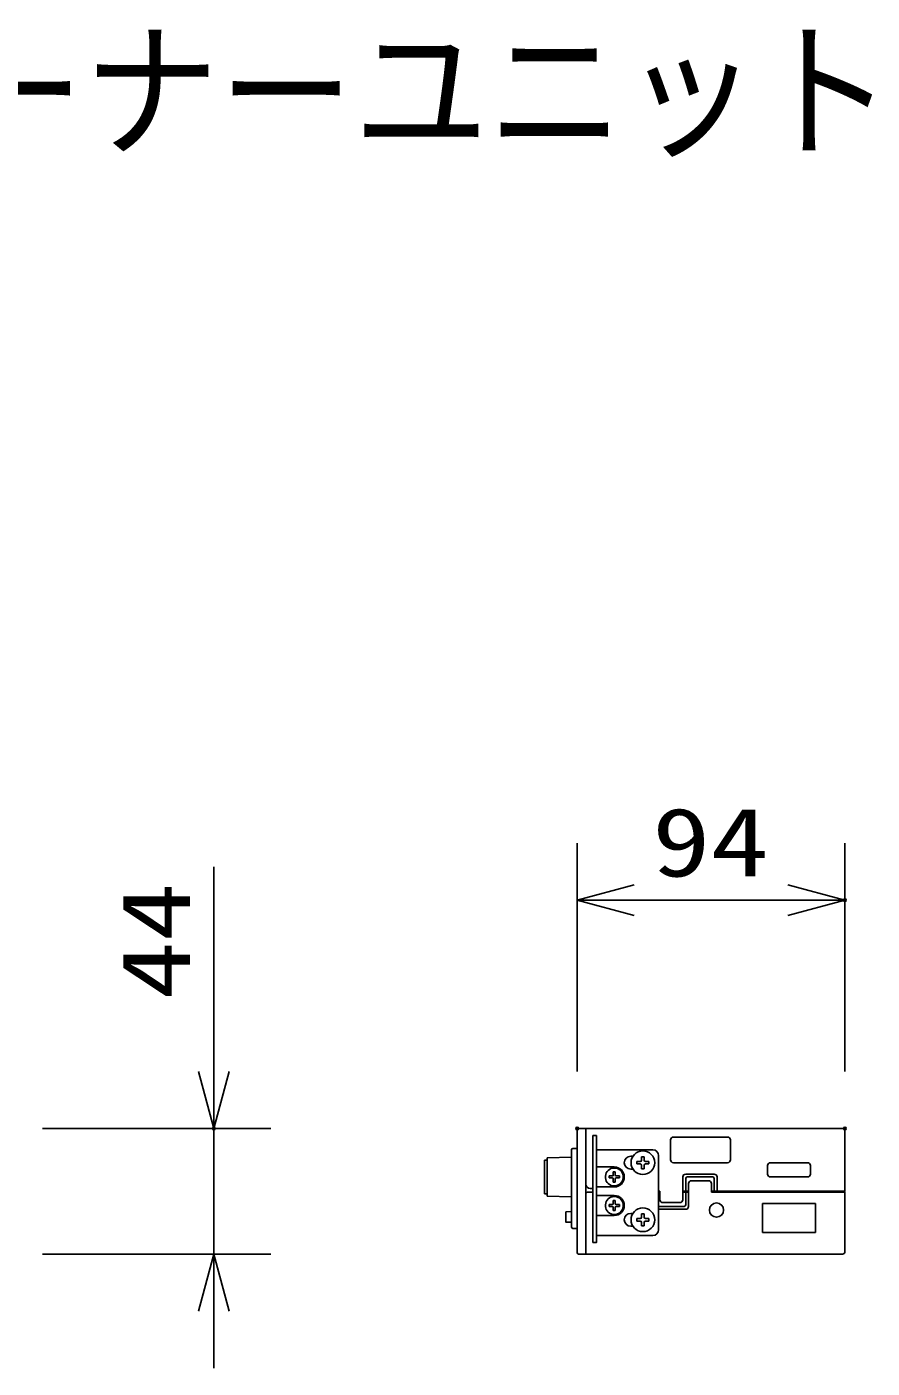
# Model space of a CAD drawing. Units: millimetres, scale not verified. Extents: x -63 to 63, y -57 to 57.
# Drawn here: x -9.16 to 20.46, y 10.08 to 57.08 of the extents above; entities that cross this region are included whole.
import ezdxf
from ezdxf.enums import TextEntityAlignment as Align

# ---------------------------------------------------------------- set-up
doc = ezdxf.new("R2010")
doc.units = ezdxf.units.MM
doc.header["$LTSCALE"] = 0.190236
doc.header["$PDMODE"] = 32
doc.header["$PDSIZE"] = 0.0951
for name, color, linetype in [('0-0_MOJI1', 2, 'Continuous'), ('0-2_WAKU', 3, 'Continuous'), ('0-3_PANEL', 1, 'Continuous')]:
    doc.layers.add(name, color=color, linetype=linetype)
doc.styles.add('ＭＳ ゴシック', font='')
doc.styles.get('ＭＳ ゴシック').set_extended_font_data('MS Gothic')

# ---------------------------------------------------------------- blocks, each defined once
blk = doc.blocks.new('_OPEN30')
at = {"layer": '0-3_PANEL', "color": 7}
blk.add_line((0, 0), (-1, 0), dxfattribs=at)
blk.add_lwpolyline([(-1, 0.26795), (0, 0), (-1, -0.26795)], dxfattribs=at)

msp = doc.modelspace()

# ---------------------------------------------------------------- linework, layer by layer
at = {"layer": '0-2_WAKU'}
for p, q in [((10.127, 20.4768), (10.127, 28.4769)), ((19.507, 20.4768), (19.507, 28.4769)), ((-2.6083, 20.4768), (-2.6083, 27.6435)), ((12.127, 26.4769), (17.507, 26.4769)), ((-8.6083, 18.4768), (-0.6083, 18.4768)), ((-2.6083, 14.0768), (-2.6083, 18.4768)), ((-8.6083, 14.0768), (-0.6083, 14.0768)), ((-2.6083, 12.0768), (-2.6083, 10.0768))]:
    msp.add_line(p, q, dxfattribs=at)
at = {"layer": '0-3_PANEL'}
for p, q in [((10.427, 18.4768), (10.177, 18.4768)), ((10.427, 14.1068), (10.427, 18.4768)), ((19.507, 18.3968), (19.507, 16.2768)), ((10.677, 18.2268), (10.797, 18.2268)), ((10.677, 18.2268), (10.677, 14.4768)), ((10.797, 18.2268), (10.797, 17.7268)), ((10.797, 15.4268), (10.797, 18.2268)), ((13.397, 17.3768), (13.397, 18.0768)), ((13.497, 18.1768), (15.397, 18.1768)), ((15.497, 18.0768), (15.497, 17.3768)), ((9.077, 17.4468), (9.927, 17.4693)), ((9.077, 17.3668), (9.077, 17.4468)), ((9.927, 17.7268), (9.927, 15.0268)), ((10.127, 17.7768), (10.127, 14.9768)), ((10.127, 17.5768), (10.127, 17.2892)), ((12.777, 17.7268), (10.797, 17.7268)), ((12.002, 17.5018), (12.0783, 17.5018)), ((12.472, 17.4868), (12.382, 17.4868)), ((12.382, 17.4868), (12.382, 17.3668)), ((12.472, 17.4868), (12.472, 17.3668)), ((12.977, 17.5268), (12.977, 14.9268)), ((8.977, 17.3668), (8.977, 16.1868)), ((9.077, 17.3668), (8.977, 17.3668)), ((9.077, 16.1868), (9.077, 17.3668)), ((10.797, 17.1268), (11.427, 17.1268)), ((11.462, 16.9568), (11.392, 16.9568)), ((11.392, 16.9568), (11.392, 16.8468)), ((11.462, 16.9568), (11.462, 16.8468)), ((12.0783, 17.0518), (12.002, 17.0518)), ((12.217, 17.3218), (12.217, 17.2318)), ((12.337, 17.3218), (12.217, 17.3218)), ((12.337, 17.2318), (12.217, 17.2318)), ((12.382, 17.1868), (12.382, 17.0668)), ((12.472, 17.0668), (12.382, 17.0668)), ((12.472, 17.1868), (12.472, 17.0668)), ((12.637, 17.3218), (12.517, 17.3218)), ((12.637, 17.2318), (12.517, 17.2318)), ((12.637, 17.3218), (12.637, 17.2318)), ((15.397, 17.2768), (13.497, 17.2768)), ((16.797, 16.8768), (16.797, 17.1768)), ((16.897, 17.2768), (18.197, 17.2768)), ((18.297, 17.1768), (18.297, 16.8768)), ((11.247, 16.7418), (11.247, 16.8118)), ((11.357, 16.8118), (11.247, 16.8118)), ((11.357, 16.7418), (11.247, 16.7418)), ((11.392, 16.7068), (11.392, 16.5968)), ((11.462, 16.5968), (11.392, 16.5968)), ((11.462, 16.7068), (11.462, 16.5968)), ((11.607, 16.8118), (11.497, 16.8118)), ((11.607, 16.7418), (11.497, 16.7418)), ((11.607, 16.8118), (11.607, 16.7418)), ((13.827, 16.2768), (13.827, 16.7768)), ((13.927, 16.8768), (14.927, 16.8768)), ((13.927, 16.7268), (13.927, 16.2768)), ((14.877, 16.7768), (13.977, 16.7768)), ((14.027, 16.5468), (14.027, 16.2468)), ((14.727, 16.6468), (14.127, 16.6468)), ((14.827, 16.2468), (14.827, 16.5468)), ((14.927, 16.2768), (14.927, 16.7268)), ((15.027, 16.7768), (15.027, 16.2768)), ((18.197, 16.7768), (16.897, 16.7768)), ((8.977, 16.1868), (9.077, 16.1868)), ((9.077, 16.1068), (9.077, 16.1868)), ((9.927, 16.0843), (9.077, 16.1068)), ((10.677, 16.2468), (10.507, 16.2468)), ((10.577, 16.3768), (10.677, 16.3768)), ((11.427, 16.4268), (10.797, 16.4268)), ((10.797, 16.1268), (11.427, 16.1268)), ((13.027, 16.2768), (12.977, 16.2768)), ((13.027, 16.2768), (13.027, 15.9768)), ((13.827, 16.2768), (14.027, 16.2768)), ((13.827, 15.9768), (13.827, 16.2768)), ((14.027, 16.2468), (13.827, 16.2468)), ((13.927, 16.2468), (13.927, 15.7968)), ((14.027, 16.2468), (14.027, 15.7468)), ((14.827, 16.2768), (16.527, 16.2768)), ((18.7679, 16.2768), (16.2813, 16.2768)), ((16.627, 16.2768), (17.2945, 16.2768)), ((18.5595, 16.2768), (19.507, 16.2768)), ((9.927, 15.5635), (9.727, 15.5568)), ((11.357, 15.8118), (11.247, 15.8118)), ((11.247, 15.7418), (11.247, 15.8118)), ((11.357, 15.7418), (11.247, 15.7418)), ((11.392, 15.9568), (11.392, 15.8468)), ((11.462, 15.9568), (11.392, 15.9568)), ((11.392, 15.7068), (11.392, 15.5968)), ((11.462, 15.5968), (11.392, 15.5968)), ((11.462, 15.9568), (11.462, 15.8468)), ((11.462, 15.7068), (11.462, 15.5968)), ((11.607, 15.8118), (11.497, 15.8118)), ((11.607, 15.7418), (11.497, 15.7418)), ((11.607, 15.8118), (11.607, 15.7418)), ((12.977, 15.7468), (13.877, 15.7468)), ((13.927, 15.6468), (12.977, 15.6468)), ((13.297, 15.8768), (13.127, 15.8768)), ((13.297, 15.8768), (13.727, 15.8768)), ((16.622, 15.8468), (18.472, 15.8468)), ((16.622, 14.8268), (16.622, 15.8468)), ((18.472, 15.8468), (18.472, 14.8268)), ((10.797, 15.4268), (10.797, 14.4768)), ((11.427, 15.4268), (10.797, 15.4268)), ((12.002, 15.5018), (12.0783, 15.5018)), ((12.0783, 15.0518), (12.002, 15.0518)), ((12.217, 15.3218), (12.217, 15.2318)), ((12.337, 15.3218), (12.217, 15.3218)), ((12.337, 15.2318), (12.217, 15.2318)), ((12.472, 15.4868), (12.382, 15.4868)), ((12.382, 15.4868), (12.382, 15.3668)), ((12.382, 15.1868), (12.382, 15.0668)), ((12.472, 15.0668), (12.382, 15.0668)), ((12.472, 15.4868), (12.472, 15.3668)), ((12.472, 15.1868), (12.472, 15.0668)), ((12.637, 15.3218), (12.517, 15.3218)), ((12.637, 15.2318), (12.517, 15.2318)), ((12.637, 15.3218), (12.637, 15.2318)), ((12.777, 14.7268), (10.797, 14.7268)), ((18.472, 14.8268), (16.622, 14.8268)), ((10.427, 14.0768), (10.427, 14.2316)), ((10.177, 14.0768), (10.427, 14.0768))]:
    msp.add_line(p, q, dxfattribs=at)
for points in [[(10.127, 18.4268), (10.127, 17.7768), (9.977, 17.7768)], [(10.427, 16.5268), (10.427, 18.4768), (19.427, 18.4768)], [(10.427, 16.1668), (10.427, 14.0768), (19.427, 14.0768)], [(19.507, 14.1568), (19.507, 16.2468), (14.827, 16.2468)], [(9.727, 15.5568), (9.727, 15.1968), (9.927, 15.1902)], [(9.977, 14.9768), (10.127, 14.9768), (10.127, 14.1268)], [(10.797, 14.8268), (10.797, 14.4768), (10.677, 14.4768)]]:
    msp.add_lwpolyline(points, dxfattribs=at)
for centre, radius in [((12.427, 17.2768), 0.415), ((12.427, 15.2768), 0.415), ((15.007, 15.6168), 0.25)]:
    msp.add_circle(centre, radius, dxfattribs=at)
for centre, radius, start, end in [((10.177, 18.4268), 0.05, 90, 180), ((19.427, 18.3968), 0.08, 0, 90), ((13.497, 18.0768), 0.1, 90, 180), ((15.397, 18.0768), 0.1, 0, 90), ((9.977, 17.7268), 0.05, 90, 180), ((12.002, 17.2768), 0.225, 90, 180), ((12.777, 17.5268), 0.2, 0, 90), ((11.427, 16.7768), 0.315, 100.98058, 270), ((11.427, 16.7768), 0.315, 270, 100.98058), ((11.427, 16.7768), 0.35, 0, 90), ((12.002, 17.2768), 0.225, 180, 270), ((12.337, 17.3668), 0.045, 270, 0), ((12.337, 17.1868), 0.045, 0, 90), ((12.517, 17.3668), 0.045, 180, 270), ((12.517, 17.1868), 0.045, 90, 180), ((13.497, 17.3768), 0.1, 180, 270), ((15.397, 17.3768), 0.1, 270, 0), ((16.897, 17.1768), 0.1, 90, 180), ((18.197, 17.1768), 0.1, 0, 90), ((10.577, 16.5268), 0.15, 180, 270), ((11.357, 16.8468), 0.035, 270, 0), ((11.357, 16.7068), 0.035, 0, 90), ((11.427, 16.7768), 0.35, 270, 0), ((11.497, 16.8468), 0.035, 180, 270), ((11.497, 16.7068), 0.035, 90, 180), ((13.927, 16.7768), 0.1, 90, 180), ((13.977, 16.7268), 0.05, 90, 180), ((14.127, 16.5468), 0.1, 90, 180), ((14.727, 16.5468), 0.1, 0, 90), ((14.877, 16.7268), 0.05, 0, 90), ((14.927, 16.7768), 0.1, 0, 90), ((16.897, 16.8768), 0.1, 180, 270), ((18.197, 16.8768), 0.1, 270, 0), ((10.507, 16.1668), 0.08, 90, 180), ((11.427, 15.7768), 0.315, 100.98058, 270), ((11.427, 15.7768), 0.315, 270, 100.98058), ((11.427, 15.7768), 0.35, 0, 90), ((11.357, 15.8468), 0.035, 270, 0), ((11.357, 15.7068), 0.035, 0, 90), ((11.427, 15.7768), 0.35, 270, 0), ((11.497, 15.8468), 0.035, 180, 270), ((11.497, 15.7068), 0.035, 90, 180), ((13.127, 15.9768), 0.1, 180, 270), ((13.727, 15.9768), 0.1, 270, 0), ((13.877, 15.7968), 0.05, 270, 0), ((13.927, 15.7468), 0.1, 270, 0), ((12.002, 15.2768), 0.225, 90, 180), ((12.002, 15.2768), 0.225, 180, 270), ((12.337, 15.3668), 0.045, 270, 0), ((12.337, 15.1868), 0.045, 0, 90), ((12.517, 15.3668), 0.045, 180, 270), ((12.517, 15.1868), 0.045, 90, 180), ((9.977, 15.0268), 0.05, 180, 270), ((12.777, 14.9268), 0.2, 270, 0), ((10.177, 14.1268), 0.05, 180, 270), ((19.427, 14.1568), 0.08, 270, 0)]:
    msp.add_arc(centre, radius, start, end, dxfattribs=at)
at = {"layer": '0-3_PANEL', "color": 7}
for p in [(19.507, 26.4769), (-2.6083, 18.4768), (10.127, 18.4768), (19.507, 18.4768)]:
    msp.add_point(p, dxfattribs=at)

# ---------------------------------------------------------------- block references
at = {"layer": '0-2_WAKU', "xscale": 2, "yscale": 2}
for p, rotation in [((10.127, 26.4769), 180), ((-2.6083, 18.4768), 270), ((-2.6083, 14.0768), 90)]:
    msp.add_blockref('_OPEN30', p, dxfattribs=dict(at, rotation=rotation))
msp.add_blockref('_OPEN30', (19.507, 26.4769), dxfattribs=at)

# ---------------------------------------------------------------- texts
at = {"layer": '0-0_MOJI1', "style": 'ＭＳ ゴシック', "width": 0.9}
msp.add_text('ラジオチューナーユニット', height=3.848, dxfattribs=at).set_placement((-35.5001, 51.7599), align=Align.BOTTOM_LEFT)
at = {"layer": '0-2_WAKU', "style": 'ＭＳ ゴシック', "width": 1.25}
msp.add_text('94', height=2.406, dxfattribs=at).set_placement((12.7501, 26.5864), align=Align.BOTTOM_LEFT)
msp.add_text('44', height=2.406, rotation=90, dxfattribs=at).set_placement((-2.7179, 22.9933), align=Align.BOTTOM_LEFT)

doc.saveas('drawing.dxf')
